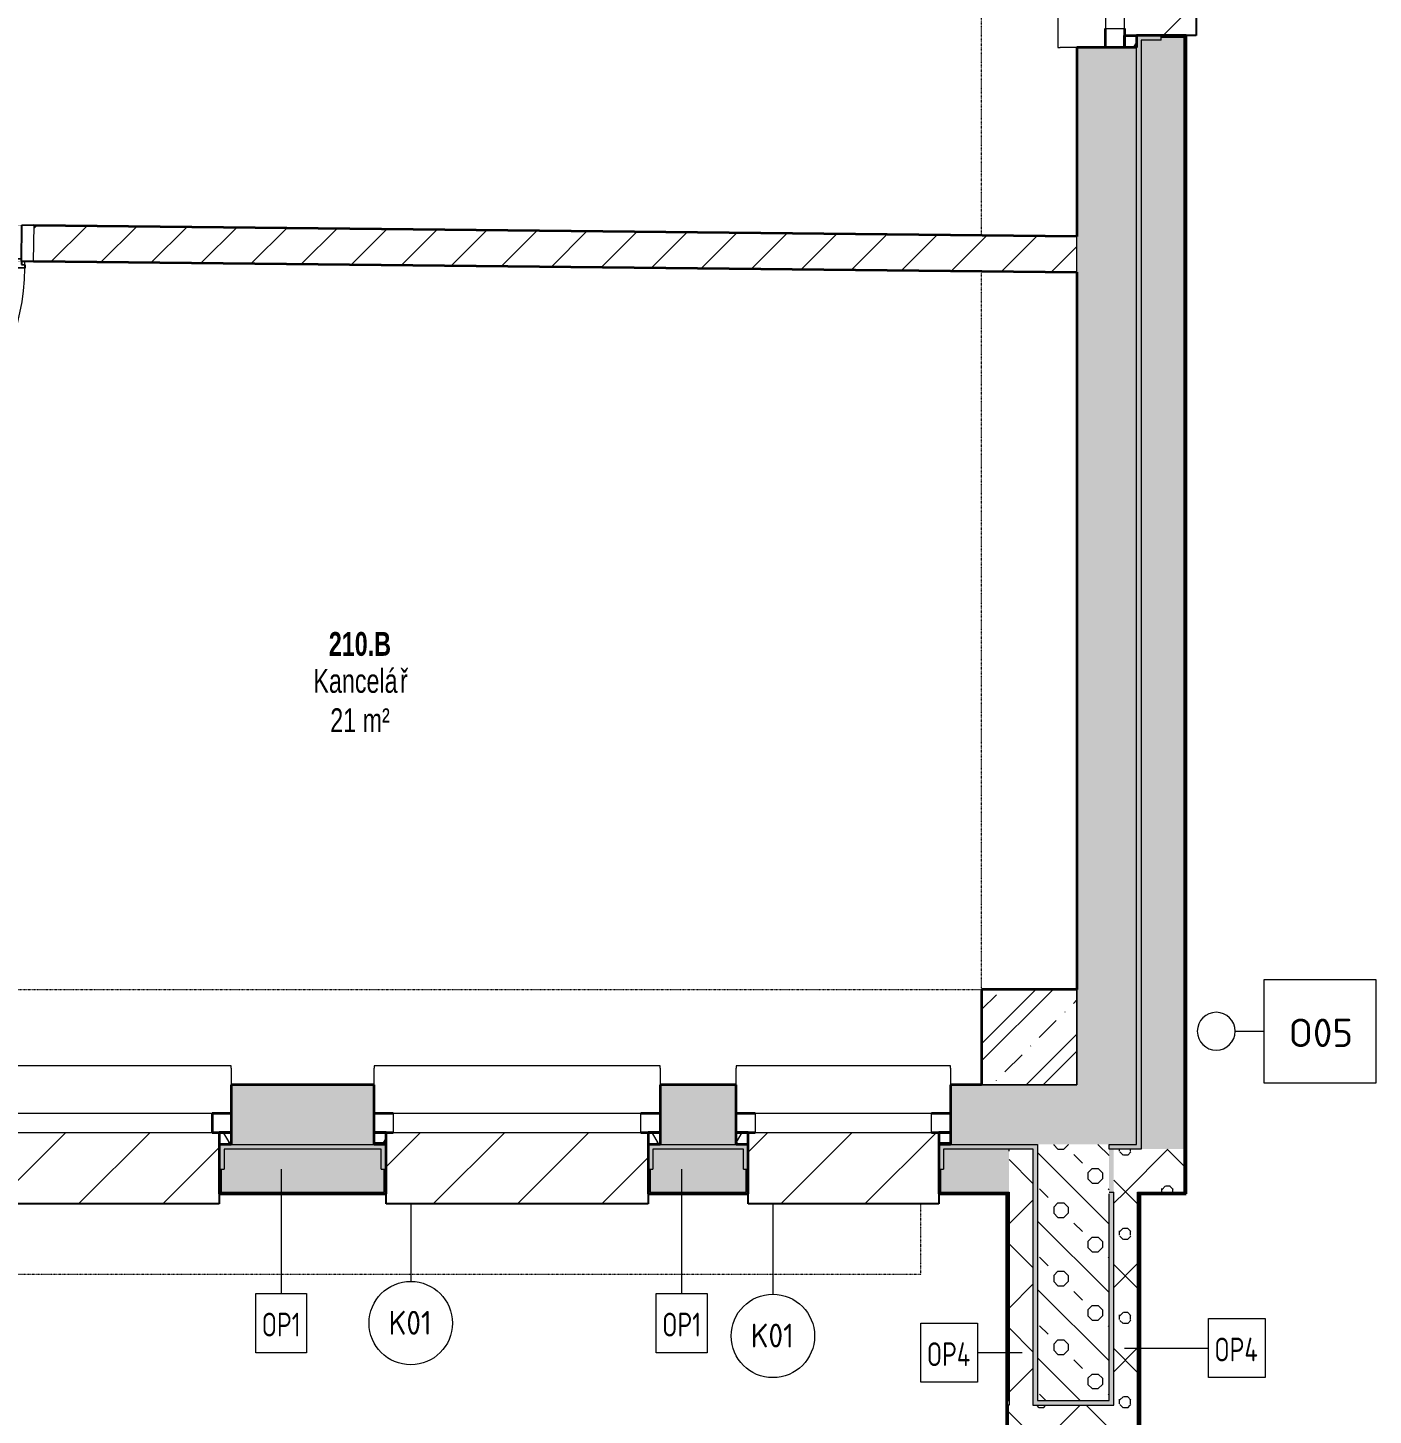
# Model space of a CAD drawing. Header units: millimetres. Extents: x 48671 to 278361, y -45352 to 20466.
# Drawn here: x 91735 to 97384, y -30106 to -24282 of the extents above; entities that cross this region are included whole.
import ezdxf

# ---------------------------------------------------------------- set-up
doc = ezdxf.new("R2010")
doc.units = ezdxf.units.MM
doc.linetypes.add('Dash dot dot', pattern=[5, 2, -1, 0, -1, 0, -1])
doc.linetypes.add('Čerchovaná se dvěma tečkami', pattern=[2.59, 1, -0.53, 0, -0.53, 0, -0.53])
for name, color, linetype, lineweight in [('A-AREA-IDEN', 2, 'Continuous', 9), ('A-DETL', 90, 'Continuous', 13), ('A-DOOR', 31, 'Continuous', 13), ('A-DOOR-FRAM', 31, 'Continuous', 25), ('A-GENM', 13, 'Continuous', 13), ('A-GLAZ', 151, 'Continuous', 13), ('A-WALL', 113, 'Continuous', 13), ('A-WALL-IDEN', 211, 'Continuous', 9), ('A-WALL-PATT', 111, 'Continuous', 35), ('E-POWR-CNDT-IDEN', 130, 'Continuous', 9), ('E-POWR-RISE', 130, 'Continuous', 13), ('Q-SPCQ', 91, 'Continuous', 13), ('Q-SPCQ-IDEN', 132, 'Continuous', 9), ('S-COLS', 52, 'Continuous', 13)]:
    doc.layers.add(name, color=color, linetype=linetype, lineweight=lineweight)
doc.styles.add('Arial_1', font='arial.ttf', dxfattribs={"width": 0.7, "height": 100})
doc.styles.add('Arial_B', font='arialbd.ttf', dxfattribs={"width": 0.7, "height": 100})
doc.styles.add('ISOCPEUR', font='isocpeur.ttf', dxfattribs={"width": 0.75, "height": 100})
doc.styles.add('ISOCPEUR_1', font='isocpeur.ttf', dxfattribs={"width": 0.9, "height": 100})
doc.styles.add('ISOCPEUR_2', font='isocpeur.ttf', dxfattribs={"height": 119.0625})
pattern_1 = [(45, (0, 0), (0.0007, 353.5527), []), (315, (0, 0), (353.5527, -0.0007), []), (270, (153.68, 9.56), (176.771, -176.771), [19.139, -334.416]), (270, (199.87, 9.56), (176.771, -176.771), [19.139, -334.416]), (0, (166.57, 23.1), (176.771, 176.771), [19.139, -334.416]), (0, (166.57, -23.1), (176.771, 176.771), [19.139, -334.416]), (45, (153.68, 9.56), (0.0007, 353.5527), [19.139, -230.861]), (45, (186.35, -23.1), (0.0007, 353.5527), [19.139, -230.861]), (315, (186.35, 23.1), (353.5527, -0.0007), [19.139, -230.861]), (315, (153.68, -9.56), (353.5527, -0.0007), [19.139, -230.861])]

# ---------------------------------------------------------------- blocks, each defined once
blk = doc.blocks.new('OKNO_1k_nadsvetlik - OKNO_1k_nadsvetlik_1500x1800-1969463-1NP_NÁVRH B')
at = {"layer": 'A-GLAZ'}
h = blk.add_hatch(dxfattribs=at)
h.set_pattern_fill('FP_47', color=256, style=0, pattern_type=2)
h.set_pattern_definition([(270, (23614.283, 96264.626), (43.3, -75), [50, -100]), (330, (23614.283, 96214.626), (86.601905, -0.0011), [50, -100]), (210, (23614.283, 96214.626), (-43.301905, -74.9989), [50, -100])])
h.paths.add_polyline_path([(-750, -75), (-750, -125), (-700, -125), (-700, -75), (-720, -75)])
h.paths.add_polyline_path([(700, -125), (750, -125), (750, -75), (700, -75)])
at = {"layer": 'A-GLAZ', "lineweight": 35}
for p, q in [((-750, 5), (-670, 5)), ((670, 5), (750, 5)), ((-750, -75), (-700, -75)), ((-670, -75), (-750, -75)), ((-700, -75), (-700, -125)), ((750, -75), (670, -75)), ((700, -75), (750, -75)), ((700, -125), (700, -75))]:
    blk.add_line(p, q, dxfattribs=at)
at = {"layer": 'A-GLAZ'}
for p, q in [((670, 5), (-670, 5)), ((-670, 5), (-670, -75)), ((670, -75), (670, 5)), ((-670, -75), (670, -75))]:
    blk.add_line(p, q, dxfattribs=at)
blk = doc.blocks.new('parapet s nosem_vnitní - parapet s nosem_vnitní-1280316-1NP_NÁVRH B')
at = {"layer": 'A-GENM'}
for p, q in [((750, 200), (-750, 200)), ((-750, 200), (-750, 190)), ((-750, 120), (-750, 190)), ((750, 190), (750, 200)), ((750, 190), (750, 120))]:
    blk.add_line(p, q, dxfattribs=at)
blk = doc.blocks.new('parapet_ext - parapet_ext-1802102-1NP_NÁVRH B')
at = {"layer": 'Q-SPCQ'}
h = blk.add_hatch(dxfattribs=at)
h.set_pattern_fill('FP_48', color=11, style=0, pattern_type=2)
h.set_pattern_definition([(315, (23614.28, 96339.63), (176.7767, 176.7767), [])])
h.paths.add_polyline_path([(-700, -258), (-700, -300), (700, -300), (700, 0), (-700, 0), (-700, -255)])
at = {"layer": 'Q-SPCQ', "color": 21, "lineweight": 25}
for p, q in [((-700, -300), (-700, -258)), ((700, -258), (700, -300)), ((700, -300), (-700, -300))]:
    blk.add_line(p, q, dxfattribs=at)
blk = doc.blocks.new('OKNO_2k_nadsvetlik - OKNO_2k_nadsvetlik 2400 x 1850-V16-1NP_NÁVRH B')
at = {"layer": 'A-GLAZ'}
h = blk.add_hatch(dxfattribs=at)
h.set_pattern_fill('FP_59', color=256, style=0, pattern_type=2)
h.set_pattern_definition([(180, (91389.626, -28844.283), (-75, -43.3), [50, -100]), (240, (91339.626, -28844.283), (-0.0011, -86.601905), [50, -100]), (120, (91339.626, -28844.283), (-74.9989, 43.301905), [50, -100])])
h.paths.add_polyline_path([(-1170, 125), (-1200, 125), (-1200, 75), (-1150, 75), (-1150, 125), (-1151, 125)])
h.paths.add_polyline_path([(1150, 125), (1150, 75), (1200, 75), (1200, 125), (1151, 125)])
at = {"layer": 'A-GLAZ', "lineweight": 35}
for p, q in [((-1150, 75), (-1150, 125)), ((1150, 125), (1150, 75)), ((-1200, 75), (-1150, 75)), ((-1120, 75), (-1200, 75)), ((-1120, -5), (-1120, 75)), ((40, 75), (-40, 75)), ((-40, 75), (-40, -5)), ((40, -5), (40, 75)), ((1200, 75), (1120, 75)), ((1120, 75), (1120, -5)), ((1150, 75), (1200, 75)), ((-1200, -5), (-1120, -5)), ((-40, -5), (40, -5)), ((1120, -5), (1200, -5))]:
    blk.add_line(p, q, dxfattribs=at)
at = {"layer": 'A-GLAZ'}
for p, q in [((-40, 75), (-1120, 75)), ((1120, 75), (40, 75)), ((-1120, -5), (-40, -5)), ((40, -5), (1120, -5))]:
    blk.add_line(p, q, dxfattribs=at)
blk = doc.blocks.new('parapet s nosem_vnitní - parapet s nosem_vnitní-1280305-1NP_NÁVRH B')
at = {"layer": 'A-GENM'}
for p, q in [((-1200, -190), (-1200, -120)), ((1200, -120), (1200, -190)), ((-1200, -190), (-1200, -200)), ((-1200, -200), (1200, -200)), ((1200, -200), (1200, -190))]:
    blk.add_line(p, q, dxfattribs=at)
blk = doc.blocks.new('parapet_ext - parapet_ext-V17-1NP_NÁVRH B')
at = {"layer": 'Q-SPCQ'}
h = blk.add_hatch(dxfattribs=at)
h.set_pattern_fill('FP_60', color=11, style=0, pattern_type=2)
h.set_pattern_definition([(225, (91389.63, -28919.28), (176.7767, -176.7767), [])])
h.paths.add_polyline_path([(-1150, 300), (-1150, 0), (1150, 0), (1150, 300), (-1120, 300)])
at = {"layer": 'Q-SPCQ', "color": 21, "lineweight": 25}
for p, q in [((-1150, 258), (-1150, 300)), ((-1150, 300), (1150, 300)), ((1150, 300), (1150, 258))]:
    blk.add_line(p, q, dxfattribs=at)
blk = doc.blocks.new('OKNO_1k_nadsvetlik - OKNO_1k_nadsvetlik_900 x 1850-1969447-1NP_NÁVRH B')
at = {"layer": 'A-GLAZ'}
h = blk.add_hatch(dxfattribs=at)
h.set_pattern_fill('FP_61', color=256, style=0, pattern_type=2)
h.set_pattern_definition([(180, (95159.626, -28844.283), (-75, -43.3), [50, -100]), (240, (95109.626, -28844.283), (-0.0011, -86.601905), [50, -100]), (120, (95109.626, -28844.283), (-74.9989, 43.301905), [50, -100])])
h.paths.add_polyline_path([(449.7, 125), (400, 125), (400, 75), (450, 75), (450, 125)])
h.paths.add_polyline_path([(-420, 125), (-450, 125), (-450, 75), (-400, 75), (-400, 125), (-401, 125)])
at = {"layer": 'A-GLAZ', "lineweight": 35}
for p, q in [((-400, 75), (-400, 125)), ((400, 125), (400, 75)), ((-450, 75), (-400, 75)), ((-370, 75), (-450, 75)), ((450, 75), (370, 75)), ((400, 75), (450, 75)), ((-450, -5), (-370, -5)), ((370, -5), (450, -5))]:
    blk.add_line(p, q, dxfattribs=at)
at = {"layer": 'A-GLAZ'}
for p, q in [((370, 75), (-370, 75)), ((-370, 75), (-370, -5)), ((370, -5), (370, 75)), ((-370, -5), (370, -5))]:
    blk.add_line(p, q, dxfattribs=at)
blk = doc.blocks.new('parapet s nosem_vnitní - parapet s nosem_vnitní-V18-1NP_NÁVRH B')
at = {"layer": 'A-GENM'}
for p, q in [((-450, -190), (-450, -120)), ((450, -120), (450, -190)), ((-450, -190), (-450, -200)), ((-450, -200), (450, -200)), ((450, -200), (450, -190))]:
    blk.add_line(p, q, dxfattribs=at)
blk = doc.blocks.new('parapet_ext - parapet_ext-V19-1NP_NÁVRH B')
at = {"layer": 'Q-SPCQ'}
h = blk.add_hatch(dxfattribs=at)
h.set_pattern_fill('FP_62', color=11, style=0, pattern_type=2)
h.set_pattern_definition([(225, (95159.63, -28919.28), (176.7767, -176.7767), [])])
h.paths.add_polyline_path([(-400, 300), (-400, 0), (400, 0), (400, 300), (-370, 300)])
at = {"layer": 'Q-SPCQ', "color": 21, "lineweight": 25}
for p, q in [((-400, 258), (-400, 300)), ((-400, 300), (400, 300)), ((400, 300), (400, 258))]:
    blk.add_line(p, q, dxfattribs=at)
blk = doc.blocks.new('OKNO_1k_nadsvetlik - OKNO_1k_nadsvetlik_1200 x 1850-V20-1NP_NÁVRH B')
at = {"layer": 'A-GLAZ'}
h = blk.add_hatch(dxfattribs=at)
h.set_pattern_fill('FP_63', color=256, style=0, pattern_type=2)
h.set_pattern_definition([(180, (93789.626, -28844.283), (-75, -43.3), [50, -100]), (240, (93739.626, -28844.283), (-0.0011, -86.601905), [50, -100]), (120, (93739.626, -28844.283), (-74.9989, 43.301905), [50, -100])])
h.paths.add_polyline_path([(-600, 125), (-600, 75), (-550, 75), (-550, 125), (-570, 125)])
h.paths.add_polyline_path([(550, 125), (550, 75), (600, 75), (600, 125), (570, 125)])
at = {"layer": 'A-GLAZ', "lineweight": 35}
for p, q in [((-550, 75), (-550, 125)), ((550, 125), (550, 75)), ((-600, 75), (-550, 75)), ((-520, 75), (-600, 75)), ((600, 75), (520, 75)), ((550, 75), (600, 75)), ((-600, -5), (-520, -5)), ((520, -5), (600, -5))]:
    blk.add_line(p, q, dxfattribs=at)
at = {"layer": 'A-GLAZ'}
for p, q in [((520, 75), (-520, 75)), ((-520, 75), (-520, -5)), ((520, -5), (520, 75)), ((-520, -5), (520, -5))]:
    blk.add_line(p, q, dxfattribs=at)
blk = doc.blocks.new('parapet s nosem_vnitní - parapet s nosem_vnitní-1280356-1NP_NÁVRH B')
at = {"layer": 'A-GENM'}
for p, q in [((-600, -190), (-600, -120)), ((600, -120), (600, -190)), ((-600, -190), (-600, -200)), ((-600, -200), (600, -200)), ((600, -200), (600, -190))]:
    blk.add_line(p, q, dxfattribs=at)
blk = doc.blocks.new('parapet_ext - parapet_ext-V21-1NP_NÁVRH B')
at = {"layer": 'Q-SPCQ'}
h = blk.add_hatch(dxfattribs=at)
h.set_pattern_fill('FP_64', color=11, style=0, pattern_type=2)
h.set_pattern_definition([(225, (93789.63, -28919.28), (176.7767, -176.7767), [])])
h.paths.add_polyline_path([(-550, 300), (-550, 0), (550, 0), (550, 300), (-542.3, 300)])
at = {"layer": 'Q-SPCQ', "color": 21, "lineweight": 25}
for p, q in [((-550, 258), (-550, 300)), ((-550, 300), (550, 300)), ((550, 300), (550, 258))]:
    blk.add_line(p, q, dxfattribs=at)
blk = doc.blocks.new('DVERE_1k_oblozka - DD03_01_900x1970_koupelna-1549515-1NP_NÁVRH B')
at = {"layer": 'A-DOOR'}
for p, q in [((-500, 77.9), (-450, 77.9)), ((-500, -72.1), (-500, 77.9)), ((-450, 77.9), (-450, -72.1)), ((450, 77.9), (500, 77.9)), ((450, -72.1), (450, 77.9)), ((500, 77.9), (500, -72.1)), ((-450, -72.1), (-500, -72.1)), ((-465, -72.1), (-465, -1032.1)), ((355, -102.1), (-355, -102.1)), ((500, -72.1), (450, -72.1)), ((465, -102.1), (465, -72.1))]:
    blk.add_line(p, q, dxfattribs=at)
at = {"layer": 'A-DOOR', "linetype": 'Čerchovaná se dvěma tečkami'}
for p, q in [((-450, 77.9), (450, 77.9)), ((-450, -72.1), (450, -72.1))]:
    blk.add_line(p, q, dxfattribs=at)
at = {"layer": 'A-DOOR', "lineweight": 25}
for p, q in [((-465, -87.1), (-450, -87.1)), ((-465, -102.1), (-465, -87.1)), ((465, -102.1), (-465, -102.1)), ((-450, -62.1), (450, -62.1)), ((-450, -87.1), (-450, -72.1)), ((450, -72.1), (450, -87.1)), ((450, -87.1), (465, -87.1)), ((465, -87.1), (465, -102.1))]:
    blk.add_line(p, q, dxfattribs=at)
at = {"layer": 'A-DOOR'}
blk.add_arc((-465, -102.1), 930, 270, 0, dxfattribs=at)
at = {"layer": 'A-DOOR-FRAM'}
for p, q in [((-500, 77.9), (-450, 77.9)), ((-450, 77.9), (-450, -72.1)), ((450, -72.1), (450, 77.9)), ((500, 77.9), (450, 77.9)), ((-450, -72.1), (-500, -72.1)), ((450, -72.1), (500, -72.1))]:
    blk.add_line(p, q, dxfattribs=at)
blk = doc.blocks.new('Popiska speciální vybavení - Popiska okna_Bublina-1426311-1NP_NÁVRH B')
at = {"layer": 'Q-SPCQ-IDEN'}
blk.add_circle((0, 0), 3.5, dxfattribs=at)

msp = doc.modelspace()

# ---------------------------------------------------------------- hatches: boundary and pattern name
at = {"layer": 'A-WALL-PATT', "lineweight": 13}
h = msp.add_hatch(dxfattribs=at)
h.set_pattern_fill('FP_8', color=11, style=0, pattern_type=2)
h.set_pattern_definition(pattern_1)
h.paths.add_polyline_path([(96409.6, -28989.3), (96589.6, -28989.3), (96589.6, -24322.3), (96493.6, -24322.3), (96493.6, -24334.3), (96409.6, -24334.3), (96409.6, -28969.3)])
h.paths.add_polyline_path([(96493.6, -22906.3), (96589.6, -22906.3), (96589.6, -17038.3), (96409.6, -17038.3), (96409.6, -22894.3), (96493.6, -22894.3)])
h = msp.add_hatch(dxfattribs=at)
h.set_pattern_fill('FP_19', color=256, angle=45, style=0, pattern_type=2)
h.set_pattern_definition([(135, (96389.63, -22906.97), (-143.684, -143.684), []), (90, (96322.32, -22678.02), (-143.684, 143.684), [25.4, -261.968]), (135, (96322.32, -22652.62), (-143.684, -143.684), [25.4, -177.8]), (180, (96304.36, -22634.66), (-143.684, -143.684), [25.4, -261.968]), (225, (96278.96, -22634.66), (143.684, -143.684), [25.4, -177.8]), (90, (96261, -22678.02), (-143.684, 143.684), [25.4, -261.968]), (135, (96278.96, -22695.98), (-143.684, -143.684), [25.4, -177.8]), (180, (96304.36, -22695.98), (-143.684, -143.684), [25.4, -261.968]), (225, (96322.32, -22678.02), (143.684, -143.684), [25.4, -177.8]), (135, (96237.78, -22611.44), (-143.684, -143.684), [50.8, -152.4])])
h.paths.add_polyline_path([(96389.6, -28719.3), (96389.6, -24364.3), (96139.6, -24364.3), (96139.6, -28719.3)])
h.paths.add_polyline_path([(96139.6, -22864.3), (96389.6, -22864.3), (96389.6, -17238.3), (96139.6, -17238.3), (96139.6, -22684.3)])
at = {"layer": 'A-WALL-PATT'}
h = msp.add_hatch(color=11, dxfattribs=at)
h.paths.add_polyline_path([(96409.6, -28969.3), (96409.6, -24334.3), (96493.6, -24334.3), (96493.6, -24314.3), (96389.6, -24314.3), (96389.6, -28719.3), (96390.4, -28719.3), (96390.4, -28969.3)])
h.paths.add_polyline_path([(96409.6, -22914.3), (96493.6, -22914.3), (96493.6, -22894.3), (96409.6, -22894.3), (96409.6, -17218.3), (96389.6, -17218.3), (96389.6, -22914.3)])
at = {"layer": 'A-WALL-PATT', "lineweight": 13}
h = msp.add_hatch(dxfattribs=at)
h.set_pattern_fill('FP_21', color=256, style=0, pattern_type=2)
h.set_pattern_definition([(45, (0, 0), (-106.06602, 106.06602), [])])
h.paths.add_polyline_path([(96139.6, -25308.2), (96139.6, -25158.2), (91760.5, -25111.7), (91759, -25261.7), (95844, -25305)])
h.paths.add_polyline_path([(90759, -25251.1), (90760.6, -25101.1), (90124.6, -25094.4), (90124.6, -25244.4)])
h = msp.add_hatch(dxfattribs=at)
h.set_pattern_fill('FP_18', color=256, angle=45, style=0, pattern_type=2)
h.set_pattern_definition([(45, (87111.85, -28969.28), (-143.684, 143.684), []), (360, (87340.8, -28901.98), (143.684, 143.684), [25.4, -261.968]), (45, (87366.2, -28901.98), (-143.684, 143.684), [25.4, -177.8]), (90, (87384.15, -28884.02), (-143.684, 143.684), [25.4, -261.968]), (135, (87384.15, -28858.62), (-143.684, -143.684), [25.4, -177.8]), (360, (87340.8, -28840.66), (143.684, 143.684), [25.4, -261.968]), (45, (87322.83, -28858.62), (-143.684, 143.684), [25.4, -177.8]), (90, (87322.83, -28884.02), (-143.684, 143.684), [25.4, -261.968]), (135, (87340.8, -28901.98), (-143.684, -143.684), [25.4, -177.8]), (45, (87407.38, -28817.44), (-143.684, 143.684), [50.8, -152.4])])
h.paths.add_polyline_path([(95974.6, -28969.3), (96390.4, -28969.3), (96390.4, -28719.3), (95609.6, -28719.3), (95609.6, -28969.3), (95844, -28969.3)])
h.paths.add_polyline_path([(94389.6, -28969.3), (94709.6, -28969.3), (94709.6, -28719.3), (94389.6, -28719.3), (94389.6, -28884.9)])
h.paths.add_polyline_path([(92589.6, -28969.3), (93189.6, -28969.3), (93189.6, -28719.3), (92589.6, -28719.3)])
h.paths.add_polyline_path([(90189.6, -28969.3), (90189.6, -28719.3), (89539.6, -28719.3), (89539.6, -28969.3), (90124.6, -28969.3)])
h.paths.add_polyline_path([(86699.6, -28969.3), (87139.6, -28969.3), (87139.6, -28719.3), (86639.6, -28719.3), (86639.6, -28969.3)])
h.paths.add_polyline_path([(79924.6, -28969.3), (79999.6, -28969.3), (79999.6, -28719.3), (79399.6, -28719.3), (79399.6, -28969.3)])
h.paths.add_polyline_path([(84124.6, -28969.3), (84239.6, -28969.3), (84239.6, -28719.3), (83599.6, -28719.3), (83599.6, -28969.3), (83874.6, -28969.3)])
h.paths.add_polyline_path([(77689.6, -28969.3), (78199.6, -28969.3), (78199.6, -28719.3), (77689.6, -28719.3)])
h = msp.add_hatch(dxfattribs=at)
h.set_pattern_fill('FP_8', color=11, style=0, pattern_type=2)
h.set_pattern_definition(pattern_1)
h.paths.add_polyline_path([(94709.9, -29169.3), (94751.6, -29169.3), (94751.6, -29073.3), (94739.6, -29073.3), (94739.6, -28989.3), (94359.6, -28989.3), (94359.6, -29073.3), (94347.6, -29073.3), (94347.6, -29169.3)])
h.paths.add_polyline_path([(95567.6, -29169.3), (95854.6, -29169.3), (95854.6, -28988.3), (95844.6, -28988.3), (95844.6, -28989.3), (95579.6, -28989.3), (95579.6, -29073.3), (95567.6, -29073.3)])
h.paths.add_polyline_path([(96274.6, -29169.3), (96294.6, -29169.3), (96294.6, -28989.3), (96274.6, -28989.3), (96274.6, -29051.3)])
h.paths.add_polyline_path([(93231.6, -29169.3), (93231.6, -29073.3), (93219.6, -29073.3), (93219.6, -28989.3), (92559.6, -28989.3), (92559.6, -29073.3), (92547.6, -29073.3), (92547.6, -29169.3), (92819.7, -29169.3)])
h.paths.add_polyline_path([(90231.6, -29169.3), (90231.6, -29073.3), (90219.6, -29073.3), (90219.6, -28989.3), (89509.6, -28989.3), (89509.6, -29073.3), (89497.6, -29073.3), (89497.6, -29169.3), (89795.4, -29169.3)])
h.paths.add_polyline_path([(86771.1, -29169.3), (87181.6, -29169.3), (87181.6, -29073.3), (87169.6, -29073.3), (87169.6, -28989.3), (86609.6, -28989.3), (86609.6, -29073.3), (86597.6, -29073.3), (86597.6, -29169.3)])
h.paths.add_polyline_path([(84004.6, -29169.3), (84281.6, -29169.3), (84281.6, -29073.3), (84269.6, -29073.3), (84269.6, -28989.3), (83994.6, -28989.3), (83994.6, -29169.3), (83999.6, -29169.3)])
h.paths.add_polyline_path([(79966.4, -29169.3), (80041.6, -29169.3), (80041.6, -29073.3), (80029.6, -29073.3), (80029.6, -28989.3), (79369.6, -28989.3), (79369.6, -29073.3), (79357.6, -29073.3), (79357.6, -29169.3)])
h.paths.add_polyline_path([(78076.2, -29169.3), (78241.6, -29169.3), (78241.6, -29073.3), (78229.6, -29073.3), (78229.6, -28989.3), (77239.6, -28989.3), (77239.6, -29169.3), (77698.1, -29169.3)])
at = {"layer": 'A-WALL-PATT'}
h = msp.add_hatch(color=11, dxfattribs=at)
h.paths.add_polyline_path([(95579.6, -29073.3), (95579.6, -28989.3), (95844.6, -28989.3), (95844.6, -28988.3), (95974.6, -28988.3), (95974.6, -28969.3), (95559.6, -28969.3), (95559.6, -29073.3), (95567.6, -29073.3)])
h.paths.add_polyline_path([(94751.6, -29073.3), (94759.6, -29073.3), (94759.6, -28969.3), (94339.6, -28969.3), (94339.6, -29073.3), (94359.6, -29073.3), (94359.6, -28989.3), (94739.6, -28989.3), (94739.6, -29073.3)])
h.paths.add_polyline_path([(93231.6, -29073.3), (93239.6, -29073.3), (93239.6, -28969.3), (92539.6, -28969.3), (92539.6, -29073.3), (92559.6, -29073.3), (92559.6, -28989.3), (93219.6, -28989.3), (93219.6, -29073.3)])
h.paths.add_polyline_path([(90239.6, -29073.3), (90239.6, -28969.3), (89489.6, -28969.3), (89489.6, -29073.3), (89509.6, -29073.3), (89509.6, -28989.3), (90219.6, -28989.3), (90219.6, -29073.3), (90236.6, -29073.3)])
h.paths.add_polyline_path([(86597.6, -29073.3), (86609.6, -29073.3), (86609.6, -28989.3), (87169.6, -28989.3), (87169.6, -29073.3), (87189.6, -29073.3), (87189.6, -28969.3), (86589.6, -28969.3), (86589.6, -29073.3), (86592.6, -29073.3)])
h.paths.add_polyline_path([(84289.6, -29073.3), (84289.6, -28969.3), (83874.6, -28969.3), (83874.6, -28989.3), (84269.6, -28989.3), (84269.6, -29073.3), (84286.6, -29073.3)])
h.paths.add_polyline_path([(80046.6, -29073.3), (80049.6, -29073.3), (80049.6, -28969.3), (79349.6, -28969.3), (79349.6, -29073.3), (79369.6, -29073.3), (79369.6, -28989.3), (80029.6, -28989.3), (80029.6, -29073.3), (80041.6, -29073.3)])
h.paths.add_polyline_path([(78241.6, -29073.3), (78249.6, -29073.3), (78249.6, -28969.3), (77419.6, -28969.3), (77419.6, -28989.3), (78229.6, -28989.3), (78229.6, -29073.3)])
h.paths.add_polyline_path([(83574.6, -28989.3), (83574.6, -28969.3), (83444.6, -28969.3), (83444.6, -28989.3), (83554.6, -28989.3)])
at = {"layer": 'A-WALL-PATT', "lineweight": 13}
h = msp.add_hatch(dxfattribs=at)
h.set_pattern_fill('FP_8', color=11, style=0, pattern_type=2)
h.set_pattern_definition(pattern_1)
h.paths.add_polyline_path([(95954.6, -30064.3), (95954.6, -28998.3), (95854.6, -28998.3), (95854.6, -30064.3)])
for points in [[(95954.6, -30044.3), (95974.6, -30044.3), (95974.6, -28988.3), (95954.6, -28988.3), (95954.6, -29550.6)], [(96294.6, -28989.3), (96409.6, -28989.3), (96409.6, -28969.3), (96274.6, -28969.3), (96274.6, -28989.3)], [(96294.6, -30044.3), (96294.6, -29169.3), (96274.6, -29169.3), (96274.6, -30044.3)]]:
    msp.add_hatch(color=11, dxfattribs=at).paths.add_polyline_path(points)
h = msp.add_hatch(dxfattribs=at)
h.set_pattern_fill('FP_25', color=256, angle=45, style=0, pattern_type=2)
h.set_pattern_definition([(315, (95974.63, -29578.62), (143.684, 143.684), []), (270, (96041.93, -29807.57), (143.684, -143.684), [25.4, -261.968]), (315, (96041.93, -29832.97), (143.684, 143.684), [25.4, -177.8]), (360, (96059.89, -29850.93), (143.684, 143.684), [25.4, -261.968]), (45, (96085.29, -29850.93), (-143.684, 143.684), [25.4, -177.8]), (270, (96103.25, -29807.57), (143.684, -143.684), [25.4, -261.968]), (315, (96085.29, -29789.61), (143.684, 143.684), [25.4, -177.8]), (360, (96059.89, -29789.61), (143.684, 143.684), [25.4, -261.968]), (45, (96041.93, -29807.57), (-143.684, 143.684), [25.4, -177.8]), (315, (96126.47, -29874.15), (143.684, 143.684), [50.8, -152.4])])
h.paths.add_polyline_path([(95974.6, -30044.3), (96274.6, -30044.3), (96274.6, -28969.3), (95974.6, -28969.3), (95974.6, -29550.6)])
h = msp.add_hatch(dxfattribs=at)
h.set_pattern_fill('FP_8', color=11, style=0, pattern_type=2)
h.set_pattern_definition(pattern_1)
h.paths.add_polyline_path([(96394.6, -29169.3), (96589.6, -29169.3), (96589.6, -28989.3), (96294.6, -28989.3), (96294.6, -29169.3)])
h = msp.add_hatch(dxfattribs=at)
h.set_pattern_fill('FP_8', color=11, style=0, pattern_type=2)
h.set_pattern_definition(pattern_1)
h.paths.add_polyline_path([(96294.6, -30064.3), (96394.6, -30064.3), (96394.6, -29169.3), (96294.6, -29169.3), (96294.6, -30044.3)])
h = msp.add_hatch(color=11, dxfattribs=at)
h.paths.add_polyline_path([(95854.6, -30064.3), (95854.6, -30044.3), (95844.6, -30044.3), (95844.6, -30064.3), (95852.6, -30064.3)])
h.paths.add_polyline_path([(95974.6, -30064.3), (96294.6, -30064.3), (96294.6, -30044.3), (95954.6, -30044.3), (95954.6, -30064.3)])
h = msp.add_hatch(dxfattribs=at)
h.set_pattern_fill('FP_8', color=11, style=0, pattern_type=2)
h.set_pattern_definition(pattern_1)
h.paths.add_polyline_path([(96394.6, -30244.3), (96394.6, -30064.3), (95852.6, -30064.3), (95852.6, -30244.3)])
at = {"layer": 'S-COLS'}
h = msp.add_hatch(dxfattribs=at)
h.set_pattern_fill('FP_26', color=256, style=0, pattern_type=2)
h.set_pattern_definition([(45, (0, 0), (-179.6051, 179.6051), []), (45, (71.84, 0), (-179.6051, 179.6051), []), (45, (215.53, 0), (-107.7631, 251.4472), [101.6, -50.8, 1.676, -49.124])])
h.paths.add_polyline_path([(96139.6, -28719.3), (96139.6, -28319.3), (95739.6, -28319.3), (95739.6, -28719.3), (95844, -28719.3)])

# ---------------------------------------------------------------- linework, layer by layer
at = {"layer": 'A-DETL', "linetype": 'Dash dot dot'}
for p, q in [((95739.6, -25153.9), (95739.6, -22468.2)), ((95739.6, -28319.3), (95739.6, -25303.9)), ((90124.6, -28319.3), (95739.6, -28319.3)), ((95484.6, -29514.3), (95484.6, -29219.3)), ((90354.6, -29514.3), (95484.6, -29514.3))]:
    msp.add_line(p, q, dxfattribs=at)
at = {"layer": 'A-WALL', "color": 1, "lineweight": 35}
for p, q in [((96389.6, -24314.3), (96389.6, -24364.3)), ((96597.6, -24314.3), (96389.6, -24314.3)), ((96597.6, -29177.3), (96597.6, -24314.3)), ((92589.6, -28969.3), (92539.6, -28969.3)), ((92539.6, -28969.3), (92539.6, -29177.3)), ((93239.6, -28969.3), (93189.6, -28969.3)), ((93239.6, -29177.3), (93239.6, -28969.3)), ((94389.6, -28969.3), (94339.6, -28969.3)), ((94339.6, -28969.3), (94339.6, -29177.3)), ((94759.6, -28969.3), (94709.6, -28969.3)), ((94759.6, -29177.3), (94759.6, -28969.3)), ((95609.6, -28969.3), (95559.6, -28969.3)), ((95559.6, -28969.3), (95559.6, -29177.3)), ((92539.6, -29177.3), (93239.6, -29177.3)), ((94339.6, -29177.3), (94759.6, -29177.3)), ((95559.6, -29177.3), (95844.6, -29177.3)), ((95844.6, -29177.3), (95844.6, -30252.3)), ((96404.6, -29177.3), (96597.6, -29177.3)), ((96404.6, -30252.3), (96404.6, -29177.3))]:
    msp.add_line(p, q, dxfattribs=at)
at = {"layer": 'A-WALL', "color": 10}
for p, q in [((96409.6, -24334.3), (96409.6, -28989.3)), ((96493.6, -24334.3), (96409.6, -24334.3)), ((96493.6, -24334.3), (96493.6, -24314.3)), ((96594.6, -24317.3), (96493.6, -24317.3)), ((96589.6, -24322.3), (96493.6, -24322.3)), ((96589.6, -29169.3), (96589.6, -24322.3)), ((96594.6, -29174.3), (96594.6, -24317.3)), ((92559.6, -28989.3), (92559.6, -29073.3)), ((93219.6, -28989.3), (92559.6, -28989.3)), ((93219.6, -29073.3), (93219.6, -28989.3)), ((94359.6, -28989.3), (94359.6, -29073.3)), ((94739.6, -28989.3), (94359.6, -28989.3)), ((94739.6, -29073.3), (94739.6, -28989.3)), ((95854.6, -28989.3), (95579.6, -28989.3)), ((95579.6, -28989.3), (95579.6, -29073.3)), ((95954.6, -28988.3), (95954.6, -30064.3)), ((96409.6, -28989.3), (96274.6, -28989.3)), ((92539.6, -29073.3), (92559.6, -29073.3)), ((92542.6, -29073.3), (92542.6, -29174.3)), ((92547.6, -29073.3), (92547.6, -29169.3)), ((93219.6, -29073.3), (93239.6, -29073.3)), ((93231.6, -29169.3), (93231.6, -29073.3)), ((93236.6, -29174.3), (93236.6, -29073.3)), ((94339.6, -29073.3), (94359.6, -29073.3)), ((94342.6, -29073.3), (94342.6, -29174.3)), ((94347.6, -29073.3), (94347.6, -29169.3)), ((94739.6, -29073.3), (94759.6, -29073.3)), ((94751.6, -29169.3), (94751.6, -29073.3)), ((94756.6, -29174.3), (94756.6, -29073.3)), ((95559.6, -29073.3), (95579.6, -29073.3)), ((95562.6, -29073.3), (95562.6, -29174.3)), ((95567.6, -29073.3), (95567.6, -29169.3)), ((92542.6, -29174.3), (93236.6, -29174.3)), ((92547.6, -29169.3), (93231.6, -29169.3)), ((94342.6, -29174.3), (94756.6, -29174.3)), ((94347.6, -29169.3), (94751.6, -29169.3)), ((95562.6, -29174.3), (95849.6, -29174.3)), ((95567.6, -29169.3), (95854.6, -29169.3)), ((95849.6, -29174.3), (95849.6, -30044.3)), ((95854.6, -29169.3), (95854.6, -30064.3)), ((96274.6, -29169.3), (96294.6, -29169.3)), ((96294.6, -30064.3), (96294.6, -29169.3)), ((96394.6, -29169.3), (96589.6, -29169.3)), ((96394.6, -30244.3), (96394.6, -29169.3)), ((96399.6, -29174.3), (96594.6, -29174.3)), ((96399.6, -30249.3), (96399.6, -29174.3)), ((95844.6, -30044.3), (95854.6, -30044.3)), ((95854.6, -30064.3), (95844.6, -30064.3)), ((95847.6, -30064.3), (95847.6, -30249.3)), ((95852.6, -30244.3), (95852.6, -30064.3)), ((95954.6, -30064.3), (96294.6, -30064.3))]:
    msp.add_line(p, q, dxfattribs=at)
at = {"layer": 'A-WALL', "lineweight": 35}
for p, q in [((96139.6, -24364.3), (96139.6, -25158.2)), ((96389.6, -24364.3), (96139.6, -24364.3)), ((96139.6, -25158.2), (91760.5, -25111.7)), ((91759, -25261.7), (96139.6, -25308.2)), ((96139.6, -25308.2), (96139.6, -28319.3)), ((93189.6, -28719.3), (92589.6, -28719.3)), ((92589.6, -28719.3), (92589.6, -28969.3)), ((93189.6, -28969.3), (93189.6, -28719.3)), ((94709.6, -28719.3), (94389.6, -28719.3)), ((94389.6, -28719.3), (94389.6, -28969.3)), ((94709.6, -28969.3), (94709.6, -28719.3)), ((95739.6, -28719.3), (95609.6, -28719.3)), ((95609.6, -28719.3), (95609.6, -28969.3))]:
    msp.add_line(p, q, dxfattribs=at)
at = {"layer": 'A-WALL'}
for p, q in [((96389.6, -28719.3), (96389.6, -24364.3)), ((96139.6, -25308.2), (96139.6, -25158.2)), ((96139.6, -28319.3), (96139.6, -28719.3)), ((96139.6, -28719.3), (95739.6, -28719.3)), ((96390.4, -28719.3), (96389.6, -28719.3)), ((96390.4, -28969.3), (96390.4, -28719.3)), ((92589.6, -28969.3), (93189.6, -28969.3)), ((94389.6, -28969.3), (94709.6, -28969.3)), ((95609.6, -28969.3), (95974.6, -28969.3)), ((95974.6, -28969.3), (95974.6, -30044.3)), ((96274.6, -28969.3), (96390.4, -28969.3)), ((96274.6, -28989.3), (96274.6, -28969.3)), ((96274.6, -30044.3), (96274.6, -29177.3)), ((95974.6, -30044.3), (96274.6, -30044.3))]:
    msp.add_line(p, q, dxfattribs=at)
at = {"layer": 'A-WALL', "color": 11}
for p, q in [((95854.6, -28998.3), (95854.6, -28988.3)), ((95854.6, -28988.3), (95954.6, -28988.3))]:
    msp.add_line(p, q, dxfattribs=at)
at = {"layer": 'A-WALL-IDEN'}
for p, q in [((92799.3, -29073.3), (92799.3, -29595.3)), ((94480.3, -29073.3), (94480.3, -29595.3)), ((95909.6, -29843.9), (95722.9, -29843.9)), ((96339.6, -29824.1), (96691.4, -29824.1))]:
    msp.add_line(p, q, dxfattribs=at)
at = {"layer": 'A-WALL-IDEN', "flags": 128}
for points in [[(92692.3, -29595.3), (92906.2, -29595.3), (92906.2, -29843.8), (92692.3, -29843.8)], [(94373.3, -29595.3), (94587.2, -29595.3), (94587.2, -29843.8), (94373.3, -29843.8)], [(96691.4, -29699.9), (96930, -29699.9), (96930, -29948.4), (96691.4, -29948.4)], [(95484.3, -29719.6), (95722.9, -29719.6), (95722.9, -29968.1), (95484.3, -29968.1)]]:
    msp.add_lwpolyline(points, close=True, dxfattribs=at)
at = {"layer": 'E-POWR-CNDT-IDEN'}
msp.add_line((96804.1, -28494.3), (96926.3, -28494.3), dxfattribs=at)
at = {"layer": 'E-POWR-CNDT-IDEN', "flags": 128}
msp.add_lwpolyline([(96926.3, -28276.9), (97394, -28276.9), (97394, -28711.6), (96926.3, -28711.6)], close=True, dxfattribs=at)
at = {"layer": 'E-POWR-RISE', "color": 11}
for start, end in [(90, 180), (0, 90), (180, 270), (270, 0)]:
    msp.add_arc((96724.6, -28494.3), 79.5, start, end, dxfattribs=at)
at = {"layer": 'Q-SPCQ-IDEN'}
for p, q in [((93343.3, -29219.3), (93343.3, -29544.6)), ((94863.3, -29219.3), (94863.3, -29598.4))]:
    msp.add_line(p, q, dxfattribs=at)
at = {"layer": 'S-COLS', "lineweight": 35}
for p, q in [((96139.6, -28319.3), (95739.6, -28319.3)), ((95739.6, -28319.3), (95739.6, -28719.3))]:
    msp.add_line(p, q, dxfattribs=at)
at = {"layer": 'S-COLS'}
for p, q in [((96139.6, -28719.3), (96139.6, -28319.3)), ((95739.6, -28719.3), (96139.6, -28719.3))]:
    msp.add_line(p, q, dxfattribs=at)

# ---------------------------------------------------------------- block references
at = {"layer": 'A-DOOR', "rotation": 359.3925975847595}
msp.add_blockref('DVERE_1k_oblozka - DD03_01_900x1970_koupelna-1549515-1NP_NÁVRH B', (91259.7, -25184.3), dxfattribs=at)
at = {"layer": 'A-GENM'}
for name, p, rotation in [('parapet s nosem_vnitní - parapet s nosem_vnitní-1280316-1NP_NÁVRH B', (96259.6, -23614.3), 90.00000000000017), ('parapet s nosem_vnitní - parapet s nosem_vnitní-1280305-1NP_NÁVRH B', (91389.6, -28839.3), 180), ('parapet s nosem_vnitní - parapet s nosem_vnitní-1280356-1NP_NÁVRH B', (93789.6, -28839.3), 180), ('parapet s nosem_vnitní - parapet s nosem_vnitní-V18-1NP_NÁVRH B', (95159.6, -28839.3), 180)]:
    msp.add_blockref(name, p, dxfattribs=dict(at, rotation=rotation))
at = {"layer": 'A-GLAZ'}
for name, p, rotation in [('OKNO_1k_nadsvetlik - OKNO_1k_nadsvetlik_1500x1800-1969463-1NP_NÁVRH B', (96264.6, -23614.3), 90.00000000000017), ('OKNO_2k_nadsvetlik - OKNO_2k_nadsvetlik 2400 x 1850-V16-1NP_NÁVRH B', (91389.6, -28844.3), 180), ('OKNO_1k_nadsvetlik - OKNO_1k_nadsvetlik_1200 x 1850-V20-1NP_NÁVRH B', (93789.6, -28844.3), 180), ('OKNO_1k_nadsvetlik - OKNO_1k_nadsvetlik_900 x 1850-1969447-1NP_NÁVRH B', (95159.6, -28844.3), 180)]:
    msp.add_blockref(name, p, dxfattribs=dict(at, rotation=rotation))
at = {"layer": 'Q-SPCQ', "color": 21, "lineweight": 25}
for name, p, rotation in [('parapet_ext - parapet_ext-1802102-1NP_NÁVRH B', (96339.6, -23614.3), 90.00000000000017), ('parapet_ext - parapet_ext-V17-1NP_NÁVRH B', (91389.6, -28919.3), 180), ('parapet_ext - parapet_ext-V21-1NP_NÁVRH B', (93789.6, -28919.3), 180), ('parapet_ext - parapet_ext-V19-1NP_NÁVRH B', (95159.6, -28919.3), 180)]:
    msp.add_blockref(name, p, dxfattribs=dict(at, rotation=rotation))
at = {"layer": 'Q-SPCQ-IDEN', "xscale": 49.99999999999998, "yscale": 49.99999999999998, "zscale": 49.99999999999998}
for p in [(93343.3, -29719.6), (94863.3, -29773.4)]:
    msp.add_blockref('Popiska speciální vybavení - Popiska okna_Bublina-1426311-1NP_NÁVRH B', p, dxfattribs=at)

# ---------------------------------------------------------------- texts
at = {"layer": 'A-AREA-IDEN', "lineweight": 18, "char_height": 100, "attachment_point": 1}
for s, insert, width, style in [('210.B', (92999.3, -26818.4), 322.679, 'Arial_B'), ('Kancelá', (92934.6, -26973.6), 440.527, 'Arial_1'), ('\\fArial|b0|i0|c238|p34|;\\W.7;ř', (93298.1, -26973.6), 39.283, 'Arial_1'), ('21 m²', (93005.3, -27138.7), 308.65, 'Arial_1')]:
    msp.add_mtext(s, dxfattribs=dict(at, insert=insert, width=width, style=style))
at = {"layer": 'A-WALL-IDEN', "char_height": 100, "attachment_point": 1, "style": 'ISOCPEUR'}
for s, insert, width in [('OP1', (92717.3, -29675.8), 195.411), ('OP1', (94398.3, -29675.8), 195.411), ('OP4', (95509.3, -29800.1), 225.475), ('OP4', (96716.4, -29780.3), 225.475)]:
    msp.add_mtext(s, dxfattribs=dict(at, insert=insert, width=width))
at = {"layer": 'Q-SPCQ-IDEN', "char_height": 100, "width": 223.671, "attachment_point": 1, "style": 'ISOCPEUR_1'}
for insert in [(93250.3, -29668), (94770.3, -29721.8)]:
    msp.add_mtext('K01', dxfattribs=dict(at, insert=insert))

# ---------------------------------------------------------------- next in the draw order: texts
at = {"layer": 'E-POWR-CNDT-IDEN', "insert": (97027.9, -28441.4), "char_height": 119.06, "width": 316.667, "attachment_point": 1, "style": 'ISOCPEUR_2', "bg_fill": 3, "box_fill_scale": 1.25, "bg_fill_color": 256, "bg_fill_true_color": 13158600, "bg_fill_transparency": 0}
msp.add_mtext('O05', dxfattribs=at)

doc.saveas('drawing.dxf')
